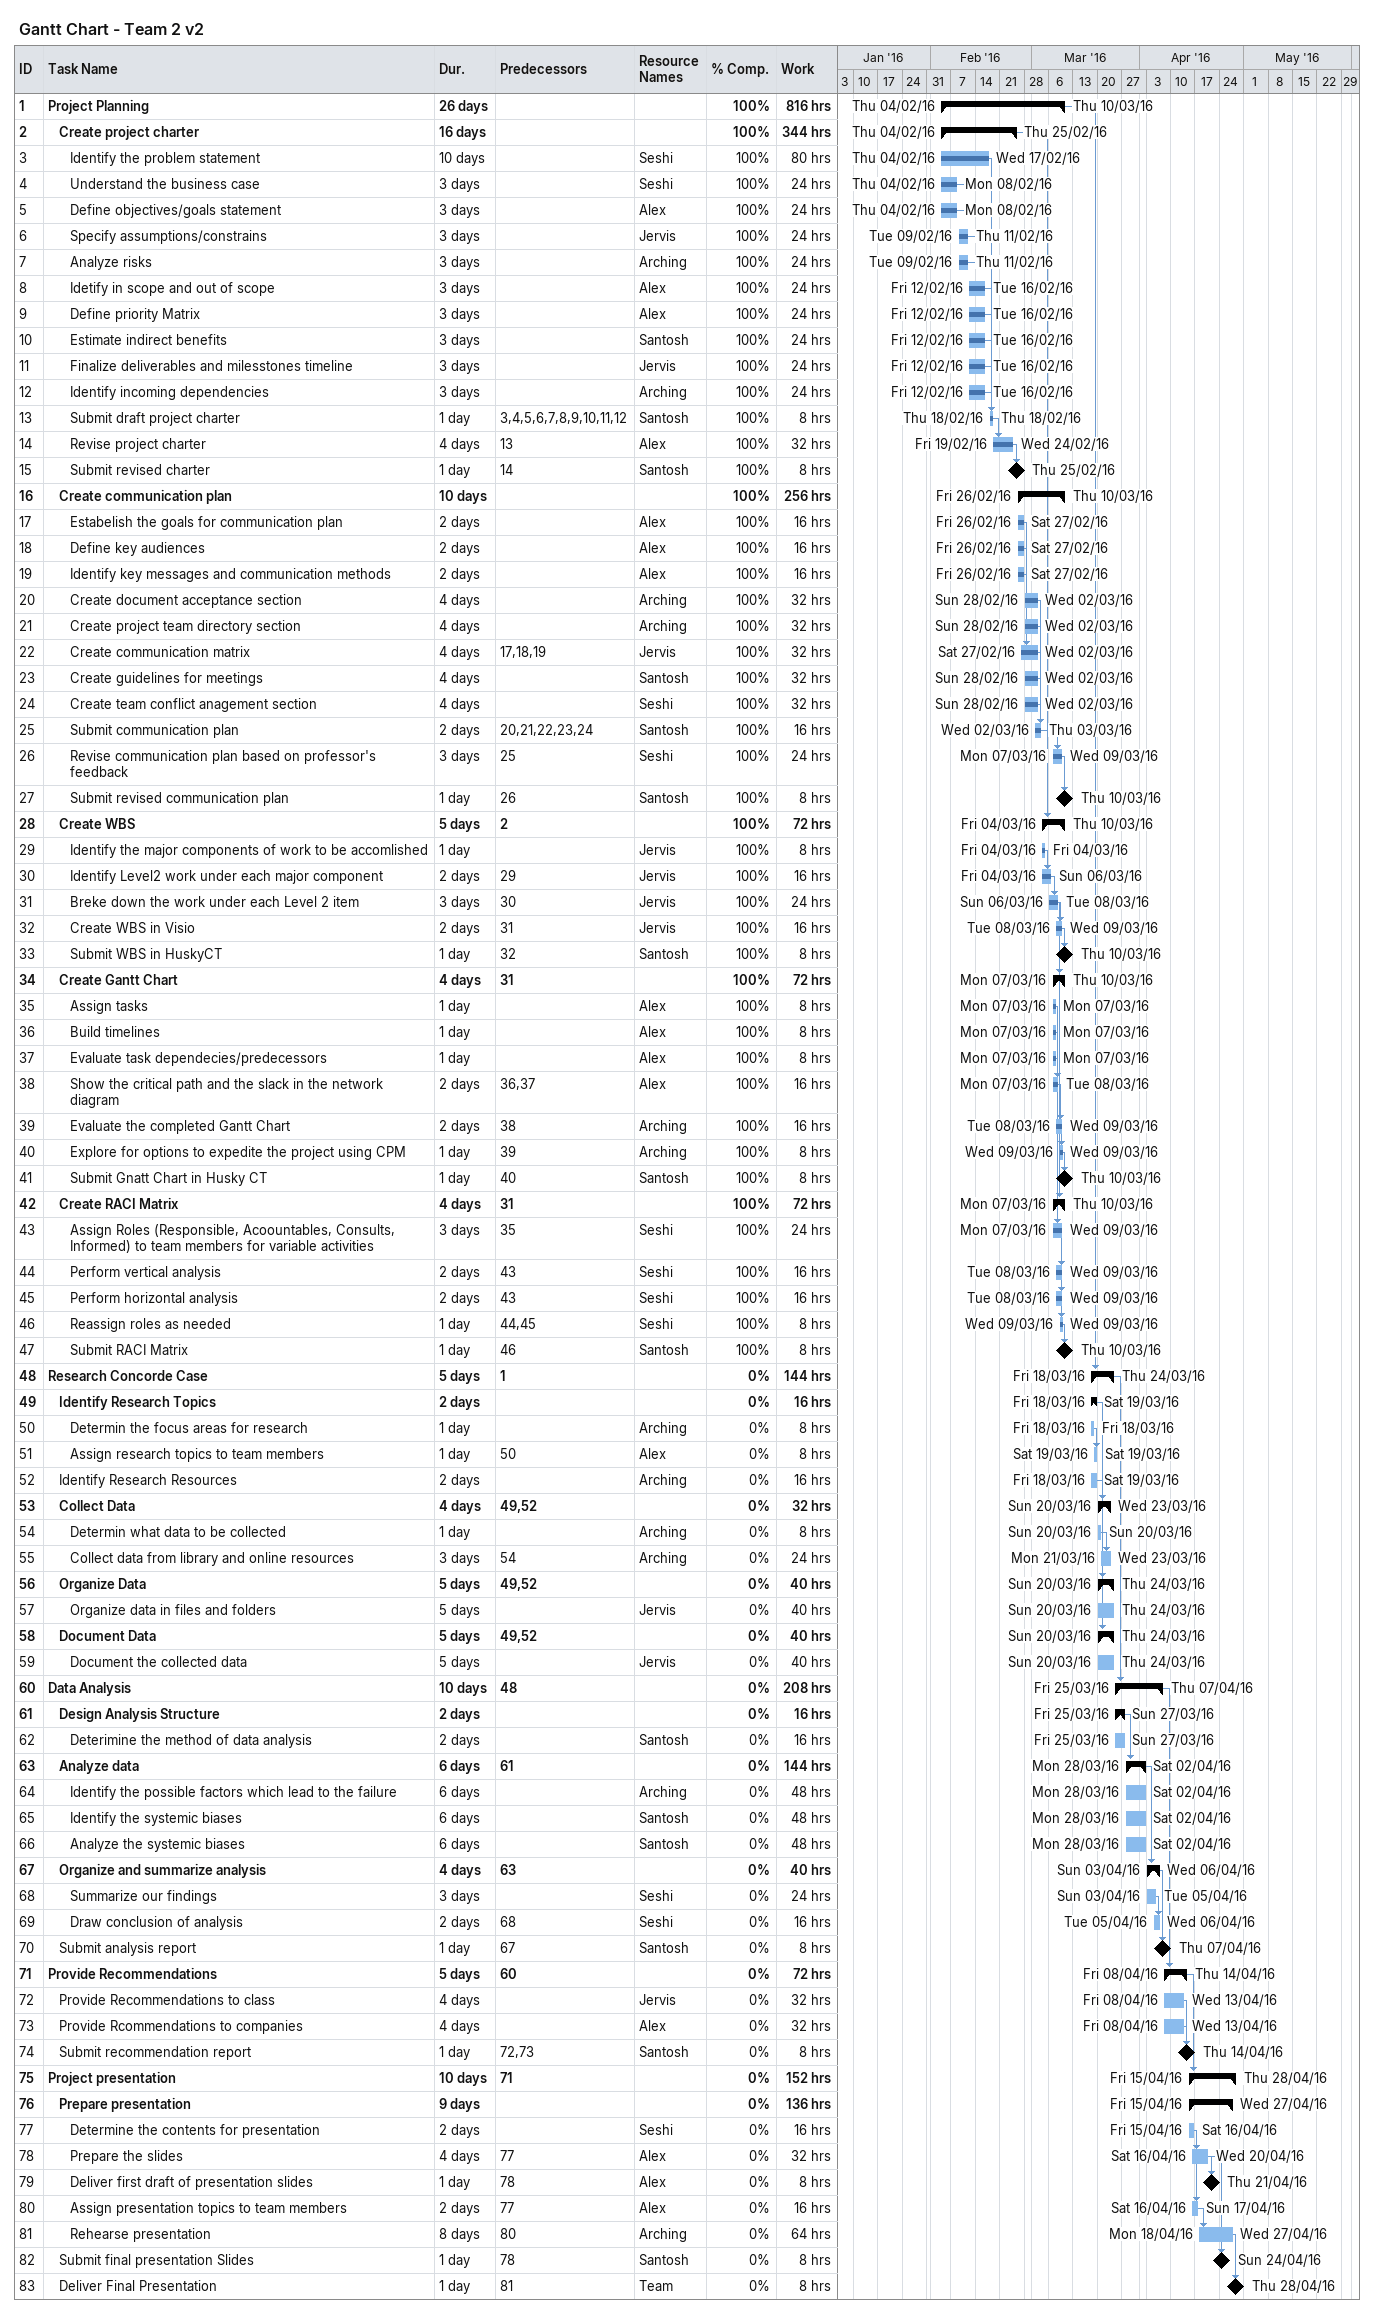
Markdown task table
Gantt Chart - Team 2 v2

| ID | Level | Task | Duration | Start | Finish | Predecessors | Resources | % complete | Work (h) |
|---|---|---|---|---|---|---|---|---|---|
| 1 | 1 | **Project Planning** | 26d | 2016-02-04 | 2016-03-10 |  |  | 100 | 816 |
| 2 | 2 | **Create project charter** | 16d | 2016-02-04 | 2016-02-25 |  |  | 100 | 344 |
| 3 | 3 | Identify the problem statement | 10d | 2016-02-04 | 2016-02-17 |  | Seshi | 100 | 80 |
| 4 | 3 | Understand the business case | 3d | 2016-02-04 | 2016-02-08 |  | Seshi | 100 | 24 |
| 5 | 3 | Define objectives/goals statement | 3d | 2016-02-04 | 2016-02-08 |  | Alex | 100 | 24 |
| 6 | 3 | Specify assumptions/constrains | 3d | 2016-02-09 | 2016-02-11 |  | Jervis | 100 | 24 |
| 7 | 3 | Analyze risks | 3d | 2016-02-09 | 2016-02-11 |  | Arching | 100 | 24 |
| 8 | 3 | Idetify in scope and out of scope | 3d | 2016-02-12 | 2016-02-16 |  | Alex | 100 | 24 |
| 9 | 3 | Define priority Matrix | 3d | 2016-02-12 | 2016-02-16 |  | Alex | 100 | 24 |
| 10 | 3 | Estimate indirect benefits | 3d | 2016-02-12 | 2016-02-16 |  | Santosh | 100 | 24 |
| 11 | 3 | Finalize deliverables and milesstones timeline | 3d | 2016-02-12 | 2016-02-16 |  | Jervis | 100 | 24 |
| 12 | 3 | Identify incoming dependencies | 3d | 2016-02-12 | 2016-02-16 |  | Arching | 100 | 24 |
| 13 | 3 | Submit draft project charter | 1d | 2016-02-18 | 2016-02-18 | 3, 4, 5, 6, 7, 8, 9, 10, 11, 12 | Santosh | 100 | 8 |
| 14 | 3 | Revise project charter | 4d | 2016-02-19 | 2016-02-24 | 13 | Alex | 100 | 32 |
| 15 | 3 | Submit revised charter | 1d | 2016-02-25 | 2016-02-25 | 14 | Santosh | 100 | 8 |
| 16 | 2 | **Create communication plan** | 10d | 2016-02-26 | 2016-03-10 |  |  | 100 | 256 |
| 17 | 3 | Estabelish the goals for communication plan | 2d | 2016-02-26 | 2016-02-27 |  | Alex | 100 | 16 |
| 18 | 3 | Define key audiences | 2d | 2016-02-26 | 2016-02-27 |  | Alex | 100 | 16 |
| 19 | 3 | Identify key messages and communication methods | 2d | 2016-02-26 | 2016-02-27 |  | Alex | 100 | 16 |
| 20 | 3 | Create document acceptance section | 4d | 2016-02-28 | 2016-03-02 |  | Arching | 100 | 32 |
| 21 | 3 | Create project team directory section | 4d | 2016-02-28 | 2016-03-02 |  | Arching | 100 | 32 |
| 22 | 3 | Create communication matrix | 4d | 2016-02-27 | 2016-03-02 | 17, 18, 19 | Jervis | 100 | 32 |
| 23 | 3 | Create guidelines for meetings | 4d | 2016-02-28 | 2016-03-02 |  | Santosh | 100 | 32 |
| 24 | 3 | Create team conflict anagement section | 4d | 2016-02-28 | 2016-03-02 |  | Seshi | 100 | 32 |
| 25 | 3 | Submit communication plan | 2d | 2016-03-02 | 2016-03-03 | 20, 21, 22, 23, 24 | Santosh | 100 | 16 |
| 26 | 3 | Revise communication plan based on professor's feedback | 3d | 2016-03-07 | 2016-03-09 | 25 | Seshi | 100 | 24 |
| 27 | 3 | Submit revised communication plan | 1d | 2016-03-10 | 2016-03-10 | 26 | Santosh | 100 | 8 |
| 28 | 2 | **Create WBS** | 5d | 2016-03-04 | 2016-03-10 | 2 |  | 100 | 72 |
| 29 | 3 | Identify the major components of work to be accomlished | 1d | 2016-03-04 | 2016-03-04 |  | Jervis | 100 | 8 |
| 30 | 3 | Identify Level2 work under each major component | 2d | 2016-03-04 | 2016-03-06 | 29 | Jervis | 100 | 16 |
| 31 | 3 | Breke down the work under each Level 2 item | 3d | 2016-03-06 | 2016-03-08 | 30 | Jervis | 100 | 24 |
| 32 | 3 | Create WBS in Visio | 2d | 2016-03-08 | 2016-03-09 | 31 | Jervis | 100 | 16 |
| 33 | 3 | Submit WBS in HuskyCT | 1d | 2016-03-10 | 2016-03-10 | 32 | Santosh | 100 | 8 |
| 34 | 2 | **Create Gantt Chart** | 4d | 2016-03-07 | 2016-03-10 | 31 |  | 100 | 72 |
| 35 | 3 | Assign tasks | 1d | 2016-03-07 | 2016-03-07 |  | Alex | 100 | 8 |
| 36 | 3 | Build timelines | 1d | 2016-03-07 | 2016-03-07 |  | Alex | 100 | 8 |
| 37 | 3 | Evaluate task dependecies/predecessors | 1d | 2016-03-07 | 2016-03-07 |  | Alex | 100 | 8 |
| 38 | 3 | Show the critical path and the slack in the network diagram | 2d | 2016-03-07 | 2016-03-08 | 36, 37 | Alex | 100 | 16 |
| 39 | 3 | Evaluate the completed Gantt Chart | 2d | 2016-03-08 | 2016-03-09 | 38 | Arching | 100 | 16 |
| 40 | 3 | Explore for options to expedite the project using CPM | 1d | 2016-03-09 | 2016-03-09 | 39 | Arching | 100 | 8 |
| 41 | 3 | Submit Gnatt Chart in Husky CT | 1d | 2016-03-10 | 2016-03-10 | 40 | Santosh | 100 | 8 |
| 42 | 2 | **Create RACI Matrix** | 4d | 2016-03-07 | 2016-03-10 | 31 |  | 100 | 72 |
| 43 | 3 | Assign Roles (Responsible, Acoountables, Consults, Informed) to team members for variable activities | 3d | 2016-03-07 | 2016-03-09 | 35 | Seshi | 100 | 24 |
| 44 | 3 | Perform vertical analysis | 2d | 2016-03-08 | 2016-03-09 | 43 | Seshi | 100 | 16 |
| 45 | 3 | Perform horizontal analysis | 2d | 2016-03-08 | 2016-03-09 | 43 | Seshi | 100 | 16 |
| 46 | 3 | Reassign roles as needed | 1d | 2016-03-09 | 2016-03-09 | 44, 45 | Seshi | 100 | 8 |
| 47 | 3 | Submit RACI Matrix | 1d | 2016-03-10 | 2016-03-10 | 46 | Santosh | 100 | 8 |
| 48 | 1 | **Research Concorde Case** | 5d | 2016-03-18 | 2016-03-24 | 1 |  | 0 | 144 |
| 49 | 2 | **Identify Research Topics** | 2d | 2016-03-18 | 2016-03-19 |  |  | 0 | 16 |
| 50 | 3 | Determin the focus areas for research | 1d | 2016-03-18 | 2016-03-18 |  | Arching | 0 | 8 |
| 51 | 3 | Assign research topics to team members | 1d | 2016-03-19 | 2016-03-19 | 50 | Alex | 0 | 8 |
| 52 | 2 | Identify Research Resources | 2d | 2016-03-18 | 2016-03-19 |  | Arching | 0 | 16 |
| 53 | 2 | **Collect Data** | 4d | 2016-03-20 | 2016-03-23 | 49, 52 |  | 0 | 32 |
| 54 | 3 | Determin what data to be collected | 1d | 2016-03-20 | 2016-03-20 |  | Arching | 0 | 8 |
| 55 | 3 | Collect data from library and online resources | 3d | 2016-03-21 | 2016-03-23 | 54 | Arching | 0 | 24 |
| 56 | 2 | **Organize Data** | 5d | 2016-03-20 | 2016-03-24 | 49, 52 |  | 0 | 40 |
| 57 | 3 | Organize data in files and folders | 5d | 2016-03-20 | 2016-03-24 |  | Jervis | 0 | 40 |
| 58 | 2 | **Document Data** | 5d | 2016-03-20 | 2016-03-24 | 49, 52 |  | 0 | 40 |
| 59 | 3 | Document the collected data | 5d | 2016-03-20 | 2016-03-24 |  | Jervis | 0 | 40 |
| 60 | 1 | **Data Analysis** | 10d | 2016-03-25 | 2016-04-07 | 48 |  | 0 | 208 |
| 61 | 2 | **Design Analysis Structure** | 2d | 2016-03-25 | 2016-03-27 |  |  | 0 | 16 |
| 62 | 3 | Deterimine the method of data analysis | 2d | 2016-03-25 | 2016-03-27 |  | Santosh | 0 | 16 |
| 63 | 2 | **Analyze data** | 6d | 2016-03-28 | 2016-04-02 | 61 |  | 0 | 144 |
| 64 | 3 | Identify the possible factors which lead to the failure | 6d | 2016-03-28 | 2016-04-02 |  | Arching | 0 | 48 |
| 65 | 3 | Identify the systemic biases | 6d | 2016-03-28 | 2016-04-02 |  | Santosh | 0 | 48 |
| 66 | 3 | Analyze the systemic biases | 6d | 2016-03-28 | 2016-04-02 |  | Santosh | 0 | 48 |
| 67 | 2 | **Organize and summarize analysis** | 4d | 2016-04-03 | 2016-04-06 | 63 |  | 0 | 40 |
| 68 | 3 | Summarize our findings | 3d | 2016-04-03 | 2016-04-05 |  | Seshi | 0 | 24 |
| 69 | 3 | Draw conclusion of analysis | 2d | 2016-04-05 | 2016-04-06 | 68 | Seshi | 0 | 16 |
| 70 | 2 | Submit analysis report | 1d | 2016-04-07 | 2016-04-07 | 67 | Santosh | 0 | 8 |
| 71 | 1 | **Provide Recommendations** | 5d | 2016-04-08 | 2016-04-14 | 60 |  | 0 | 72 |
| 72 | 2 | Provide Recommendations to class | 4d | 2016-04-08 | 2016-04-13 |  | Jervis | 0 | 32 |
| 73 | 2 | Provide Rcommendations to companies | 4d | 2016-04-08 | 2016-04-13 |  | Alex | 0 | 32 |
| 74 | 2 | Submit recommendation report | 1d | 2016-04-14 | 2016-04-14 | 72, 73 | Santosh | 0 | 8 |
| 75 | 1 | **Project presentation** | 10d | 2016-04-15 | 2016-04-28 | 71 |  | 0 | 152 |
| 76 | 2 | **Prepare presentation** | 9d | 2016-04-15 | 2016-04-27 |  |  | 0 | 136 |
| 77 | 3 | Determine the contents for presentation | 2d | 2016-04-15 | 2016-04-16 |  | Seshi | 0 | 16 |
| 78 | 3 | Prepare the slides | 4d | 2016-04-16 | 2016-04-20 | 77 | Alex | 0 | 32 |
| 79 | 3 | Deliver first draft of presentation slides | 1d | 2016-04-21 | 2016-04-21 | 78 | Alex | 0 | 8 |
| 80 | 3 | Assign presentation topics to team members | 2d | 2016-04-16 | 2016-04-17 | 77 | Alex | 0 | 16 |
| 81 | 3 | Rehearse presentation | 8d | 2016-04-18 | 2016-04-27 | 80 | Arching | 0 | 64 |
| 82 | 2 | Submit final presentation Slides | 1d | 2016-04-24 | 2016-04-24 | 78 | Santosh | 0 | 8 |
| 83 | 2 | Deliver Final Presentation | 1d | 2016-04-28 | 2016-04-28 | 81 | Team | 0 | 8 |
